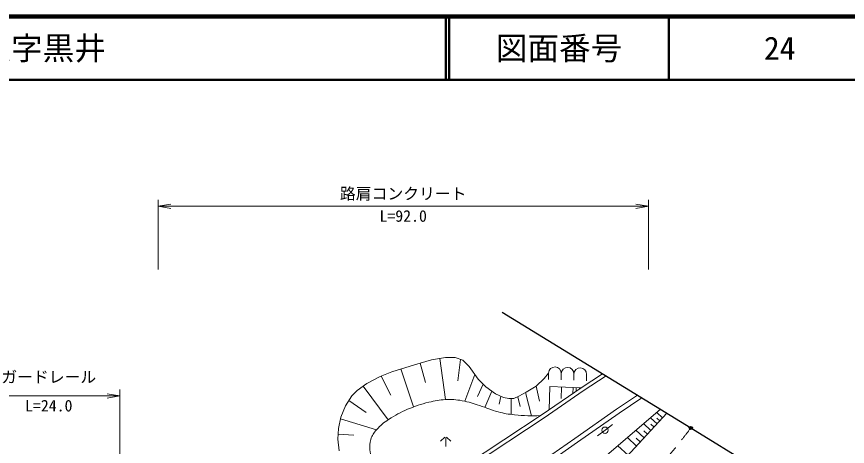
# Model space of a CAD drawing. Units: millimetres, scale not verified. Extents: x 40000 to 680000, y 20000 to 380000.
# Drawn here: x 440918 to 572188, y 312021 to 380000 of the extents above; entities that cross this region are included whole.
import ezdxf
from ezdxf.enums import TextEntityAlignment as Align

# ---------------------------------------------------------------- set-up
doc = ezdxf.new("R2010")
doc.units = ezdxf.units.MM
doc.header["$LTSCALE"] = 1000
doc.header["$PDMODE"] = 32
doc.header["$PDSIZE"] = 500
doc.linetypes.add('CHAIN', pattern=[18.5, 12, -1.5, 3.5, -1.5])
for name, color, linetype, lineweight in [('M-BMK', 2, 'CHAIN', 13), ('M-BMK-OTRS', 5, 'Continuous', 25), ('M-STR-HTXT', 7, 'Continuous', 13), ('M-TTL', 2, 'Continuous', 140), ('M-TTL-LINE', 7, 'Continuous', 50), ('M-WORK', 1, 'Continuous', 13)]:
    doc.layers.add(name, color=color, linetype=linetype, lineweight=lineweight)
doc.layers.add('M-OTRS', color=6, linetype='Continuous')
doc.layers.add('M-TTL-TXT', color=7, linetype='Continuous')
doc.styles.add('ＭＳ ゴシック', font='')
doc.styles.get('ＭＳ ゴシック').set_extended_font_data('MS Gothic')

# ---------------------------------------------------------------- blocks, each defined once
blk = doc.blocks.new('open_arrow')
at = {"color": 0, "linetype": 'Continuous', "lineweight": -2}
blk.add_lwpolyline([(7.5, 1.25), (0, 0), (7.5, -1.25)], dxfattribs=at)

msp = doc.modelspace()

# ---------------------------------------------------------------- linework, layer by layer
at = {"layer": 'M-BMK'}
msp.add_arc((428141, 405845), 150000, 245.9589, 322.69784, dxfattribs=at)
at = {"layer": 'M-BMK-OTRS'}
for p, q in [((517625, 333243), (547459, 314942)), ((547459, 314942), (577293, 296641))]:
    msp.add_line(p, q, dxfattribs=at)
at = {"layer": 'M-OTRS'}
msp.add_point((547459, 314942), dxfattribs=at)
at = {"layer": 'M-STR-HTXT'}
for p, q in [((463277, 340000), (463277, 351000)), ((540753, 340000), (540753, 351000)), ((463277, 350000), (540753, 350000)), ((457227, 310000), (457227, 321000)), ((434477, 320000), (457227, 320000))]:
    msp.add_line(p, q, dxfattribs=at)
at = {"layer": 'M-TTL'}
msp.add_line((680000, 380000), (40000, 380000), dxfattribs=at)
at = {"layer": 'M-TTL-LINE'}
for p, q in [((508747, 380000), (508747, 370000)), ((509247, 380000), (509247, 370000)), ((543997, 380000), (543997, 370000)), ((40000, 370000), (680000, 370000))]:
    msp.add_line(p, q, dxfattribs=at)
at = {"layer": 'M-WORK'}
for p, q in [((503773, 324946), (506478, 325696)), ((506478, 325696), (508683, 326087)), ((507800, 325931), (508697, 319423)), ((508683, 326087), (510199, 326071)), ((510199, 326071), (511403, 325649)), ((511049, 325773), (510643, 322397)), ((511403, 325649), (512404, 324656)), ((500223, 323804), (503773, 324946)), ((501652, 324264), (503649, 318281)), ((504699, 325203), (505552, 322130)), ((512404, 324656), (513850, 322655)), ((496252, 321975), (498347, 323069)), ((498347, 323069), (500223, 323804)), ((498536, 323143), (500057, 320099)), ((513299, 323418), (511723, 319179)), ((524264, 322764), (524983, 323624)), ((524983, 323623), (524948, 322624)), ((526982, 323553), (526947, 322553)), ((528981, 323482), (528946, 322482)), ((530125, 321294), (533486, 323513)), ((530460, 320796), (534051, 323167)), ((530980, 323411), (530944, 322412)), ((494751, 320849), (496252, 321975)), ((514622, 321874), (513739, 319934)), ((513850, 322655), (515070, 321420)), ((522992, 321565), (524264, 322764)), ((493891, 320004), (494751, 320849)), ((495655, 321527), (499630, 316225)), ((516009, 320752), (514915, 318186)), ((515070, 321420), (516587, 320341)), ((516587, 320341), (517853, 319734)), ((520279, 319957), (521450, 320586)), ((521352, 320533), (522282, 316878)), ((521450, 320586), (522992, 321565)), ((522992, 321565), (523549, 319199)), ((523950, 317061), (530125, 321294)), ((524285, 316563), (530460, 320796)), ((525184, 321482), (525045, 317811)), ((525184, 321482), (530125, 321294)), ((527020, 321412), (526950, 319577)), ((528855, 321342), (528820, 320399)), ((529355, 321323), (529337, 320852)), ((529855, 321304), (529847, 321104)), ((492906, 318456), (493891, 320004)), ((493431, 319282), (496140, 317402)), ((517430, 319937), (517147, 318704)), ((517853, 319734), (518715, 319609)), ((518715, 319609), (519493, 319623)), ((519043, 319615), (519088, 317094)), ((519493, 319623), (520279, 319957)), ((520090, 319877), (520491, 318331)), ((535710, 317920), (539028, 320114)), ((536133, 317301), (539734, 319681)), ((492140, 316643), (492906, 318456)), ((529136, 313295), (535710, 317920)), ((533777, 310266), (542637, 317900)), ((491780, 314876), (492140, 316643)), ((492091, 316404), (497788, 314657)), ((511780, 309041), (523950, 317061)), ((512112, 308541), (524285, 316563)), ((529566, 312680), (536133, 317301)), ((534810, 307687), (543680, 317261)), ((542126, 315584), (541077, 316556)), ((543000, 316527), (542057, 317401)), ((542563, 316056), (542092, 316492)), ((533896, 314579), (535095, 315481)), ((541154, 314535), (539987, 315617)), ((541640, 315060), (541116, 315546)), ((491686, 313171), (491780, 314876)), ((491729, 313957), (494206, 313820)), ((532698, 313677), (533896, 314579)), ((540072, 313367), (538773, 314571)), ((540613, 313951), (540030, 314492)), ((491874, 311342), (491686, 313171)), ((508571, 313482), (507913, 312823)), ((508713, 312023), (508713, 313423)), ((509513, 312823), (508854, 313482)), ((521914, 308277), (529136, 313295)), ((522342, 307661), (529566, 312680)), ((538869, 312068), (537423, 313408)), ((539471, 312718), (538821, 313320)), ((537529, 310622), (535920, 312113))]:
    msp.add_line(p, q, dxfattribs=at)
msp.add_circle((533896, 314579), 500, dxfattribs=at)
for centre in [(525983, 323588), (527982, 323517), (529980, 323447)]:
    msp.add_arc(centre, 1000, 357.97417, 177.97417, dxfattribs=at)
msp.add_open_spline([(455919, 303491), (456873, 303219), (457139, 303129), (457910, 302866), (459291, 302394), (460043, 302061), (461371, 301458), (462650, 300878), (463350, 300511), (464561, 299801), (465732, 299115), (466312, 298610), (467454, 297878), (468872, 296968), (469600, 296336), (471113, 295595), (472113, 295105), (472685, 294810), (473771, 294563), (474928, 294299), (475603, 294263), (476789, 294219), (477912, 294177), (478546, 294201), (479666, 294297), (481030, 294414), (481801, 294482), (483137, 294782), (484378, 295060), (485069, 295253), (486264, 295689), (487831, 296260), (488686, 296654), (490173, 297409), (491674, 298170), (492484, 298659), (493910, 299551), (494837, 300130), (495387, 300425), (496209, 301146), (496753, 301623), (497065, 301925), (497397, 302568), (497698, 303152), (497733, 303544), (497819, 304195), (497946, 305151), (497952, 305705), (497851, 306665), (497743, 307685), (497451, 308214), (497225, 309214), (497028, 310087), (496815, 310563), (496756, 311456), (496713, 312108), (496674, 312501), (496871, 313124), (497081, 313790), (497328, 314133), (497788, 314657), (498436, 315394), (498884, 315742), (499701, 316285), (500806, 317019), (501474, 317368), (502693, 317891), (503969, 318439), (504720, 318677), (506070, 319006), (507079, 319252), (507659, 319382), (508697, 319423), (509731, 319463), (510321, 319431), (511340, 319251), (512434, 319058), (513014, 318799), (514076, 318469), (515227, 318112), (515834, 317791), (517000, 317484), (517997, 317221), (518572, 317131), (519595, 316999), (520421, 316894), (520889, 316887), (521721, 316869), (522496, 316853), (522761, 316862), (523705, 316899)], degree=3, knots=[0, 0, 0, 0, 1, 1, 1, 2, 2, 2, 3, 3, 3, 4, 4, 4, 5, 5, 5, 6, 6, 6, 7, 7, 7, 8, 8, 8, 9, 9, 9, 10, 10, 10, 11, 11, 11, 12, 12, 12, 13, 13, 13, 14, 14, 14, 15, 15, 15, 16, 16, 16, 17, 17, 17, 18, 18, 18, 19, 19, 19, 20, 20, 20, 21, 21, 21, 22, 22, 22, 23, 23, 23, 24, 24, 24, 25, 25, 25, 26, 26, 26, 27, 27, 27, 28, 28, 28, 29, 29, 29, 30, 30, 30, 30], dxfattribs=at)

# ---------------------------------------------------------------- block references
at = {"layer": 'M-STR-HTXT', "xscale": 267, "yscale": 267}
msp.add_blockref('open_arrow', (463277, 350000), dxfattribs=at)
at = {"layer": 'M-STR-HTXT', "xscale": 267, "yscale": 267, "rotation": 180}
for p in [(540753, 350000), (457227, 320000)]:
    msp.add_blockref('open_arrow', p, dxfattribs=at)

# ---------------------------------------------------------------- texts
at = {"layer": 'M-STR-HTXT', "style": 'ＭＳ ゴシック'}
for s, p in [('路肩コンクリート', (502000, 352000)), ('ガードレール', (446000, 323000))]:
    msp.add_text(s, height=1833, dxfattribs=at).set_placement(p, align=Align.MIDDLE_CENTER)
for s, p in [('L=92.0', (502000, 347000)), ('L=24.0', (446000, 317000))]:
    msp.add_text(s, height=1833, dxfattribs=at).set_placement(p, align=Align.BOTTOM_CENTER)
at = {"layer": 'M-TTL-TXT', "style": 'ＭＳ ゴシック'}
msp.add_text('下関市豊浦町大字黒井', height=3666, dxfattribs=at).set_placement((405024, 375000), align=Align.MIDDLE_LEFT)
for s, p in [('図面番号', (526622, 375000)), ('24', (561497, 375000))]:
    msp.add_text(s, height=3666, dxfattribs=at).set_placement(p, align=Align.MIDDLE_CENTER)

doc.saveas('drawing.dxf')
